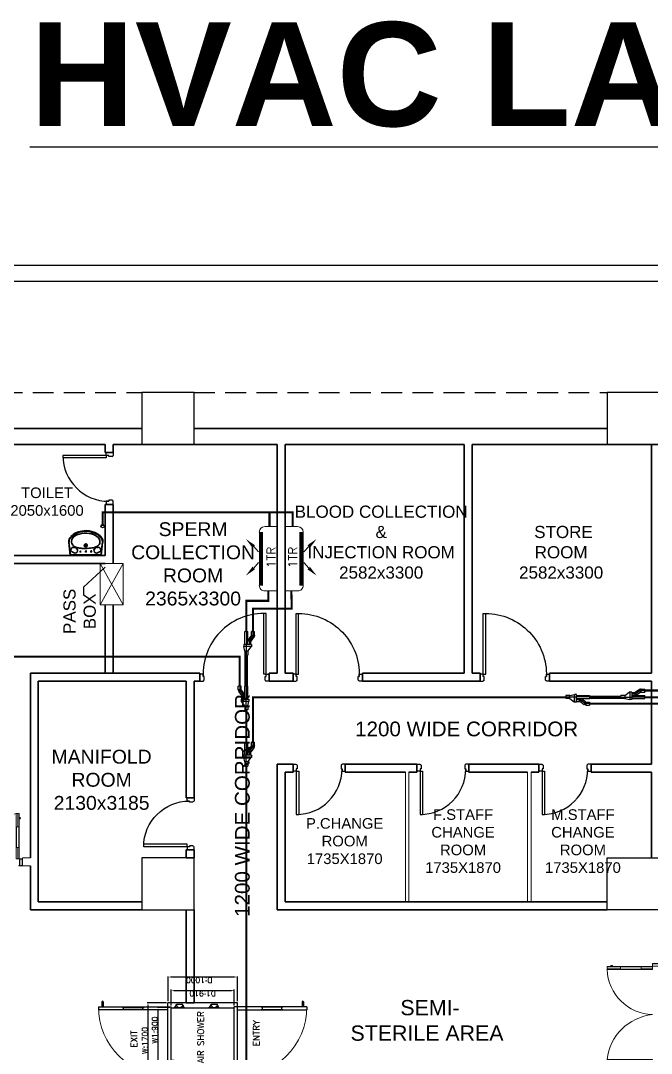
# Model space of a CAD drawing. Extents: x 3550807 to 4078732, y -628171 to -515859.
# Drawn here: x 3939515 to 3948609, y -530760 to -515859 of the extents above; entities that cross this region are included whole.
import ezdxf
from ezdxf.enums import TextEntityAlignment as Align

# ---------------------------------------------------------------- set-up
doc = ezdxf.new("R2010")
doc.units = 0
doc.header["$LTSCALE"] = 6
doc.header["$MEASUREMENT"] = 0
doc.linetypes.add('HIDDEN', pattern=[0.375, 0.25, -0.125])
doc.layers.get('0').update_dxf_attribs({"linetype": 'CONTINUOUS'})
doc.layers.get('Defpoints').update_dxf_attribs({"linetype": 'CONTINUOUS'})
for name, color, linetype, lineweight in [('1Y-JOINT', 1, 'CONTINUOUS', 25), ('Double Leaf Door', 4, 'CONTINUOUS', 18), ('M-VRF- CKT', 5, 'CONTINUOUS', 30), ('MEP_HVAC_VRF_COPPER_PIPE', 6, 'CONTINUOUS', 9), ('P-Wall', 36, 'CONTINUOUS', 35), ('vrf', 6, 'CONTINUOUS', 30), ('WALL', 10, 'CONTINUOUS', 35), ('WIN', 151, 'CONTINUOUS', 9)]:
    doc.layers.add(name, color=color, linetype=linetype, lineweight=lineweight)
for name, color, linetype in [('AC CKT-8', 110, 'CONTINUOUS'), ('AIR SHOWER', 7, 'CONTINUOUS'), ('Chajja', 7, 'CONTINUOUS'), ('COL', 5, 'CONTINUOUS'), ('DIM', 7, 'CONTINUOUS'), ('DOOR', 44, 'CONTINUOUS'), ('HTL-COPPER PIPE', 6, 'CONTINUOUS'), ('HVAC_HI_WALL_1TR', 1, 'CONTINUOUS'), ('M HVAC HIGH WALL UNIT', 3, 'CONTINUOUS'), ('MEP_HVAC_DRAIN_PIPE', 7, 'CONTINUOUS'), ('MEP_HVAC_TEXT', 7, 'CONTINUOUS'), ('TITLE', 7, 'CONTINUOUS')]:
    doc.layers.add(name, color=color, linetype=linetype)
doc.styles.add('ARIAL', font='arial.ttf')
doc.styles.get("Standard").update_dxf_attribs({"font": 'SIMPLEX'})
doc.styles.add('VERDANA', font='verdana.ttf')
doc.dimstyles.new('BIGDFD', dxfattribs={"dimtxt": 8, "dimasz": 4, "dimexe": 1, "dimexo": 2, "dimtad": 1, "dimlfac": 10, "dimtxsty": 'Standard', "dimcen": 2.5, "dimclrd": 5, "dimclre": 3, "dimclrt": 1, "dimadec": 0, "dimazin": 0, "dimtfac": 1, "dimtmove": 0, "dimatfit": 3, "dimfxl": 0, "dimarcsym": 0})
doc.dimstyles.new('BIGDFD$0', dxfattribs={"dimtxt": 8, "dimasz": 4, "dimexe": 1, "dimexo": 2, "dimtad": 1, "dimlfac": 10, "dimtxsty": 'Standard', "dimcen": 2.5, "dimclrd": 5, "dimclre": 3, "dimclrt": 1, "dimadec": 0, "dimazin": 0, "dimtfac": 1, "dimtmove": 0, "dimatfit": 3, "dimfxl": 0, "dimarcsym": 0})
doc.dimstyles.new('TEXT', dxfattribs={"dimscale": 0, "dimtxt": 500, "dimasz": 100, "dimexe": 75, "dimexo": 100, "dimgap": 50, "dimtad": 0, "dimdec": 0, "dimzin": 0, "dimdsep": 46, "dimtxsty": 'ARIAL', "dimblk": 'OBLIQUE', "dimcen": 0.09, "dimdle": 100, "dimclrd": 256, "dimclre": 256, "dimclrt": 6, "dimadec": 0, "dimazin": 0, "dimtfac": 1, "dimtdec": 0, "dimtofl": 0, "dimtmove": 2, "dimatfit": 3, "dimfxl": 0, "dimfrac": 2, "dimtolj": 1, "dimtzin": 0, "dimarcsym": 0})

# ---------------------------------------------------------------- blocks, each defined once
blk = doc.blocks.new('A$C19B8274B')
at = {"layer": 'DOOR', "color": 8}
for p, q in [((-45, 925), (-80, 925)), ((-80, 50), (-80, 925)), ((-45, 50), (-45, 925)), ((-45, 50), (-80, 50)), ((-955, -50), (-955, -47.5)), ((-940, -35), (-942.5, -35)), ((-60, -35), (-57.5, -35)), ((-45, -50), (-45, -47.5))]:
    blk.add_line(p, q, dxfattribs=at)
for points in [[(-940, 15), (-955, 15), (-955, 50), (-1000, 50), (-1000, -50), (-955, -50)], [(-940, -35), (-940, 15)], [(-60, 15), (-45, 15), (-45, 50), (0, 50), (0, -50), (-45, -50)], [(-60, -35), (-60, 15)]]:
    blk.add_lwpolyline(points, dxfattribs=at)
for centre, radius, start, end in [((-80, 50), 875, 90, 182.29244), ((-955, -35), 12.5, 270, 0), ((-45, -35), 12.5, 180, 270)]:
    blk.add_arc(centre, radius, start, end, dxfattribs=at)
blk = doc.blocks.new('750')
at = {"layer": 'DOOR', "color": 8}
for p, q in [((-50, 705), (-47.5, 705)), ((-35, 690), (-35, 692.5)), ((-50, 45), (-47.5, 45)), ((-35, 60), (-35, 57.5)), ((50, 45), (50, 80)), ((50, 80), (675, 80)), ((50, 45), (675, 45)), ((675, 45), (675, 80))]:
    blk.add_line(p, q, dxfattribs=at)
for points in [[(15, 690), (15, 705), (50, 705), (50, 750), (-50, 750), (-50, 705)], [(-35, 690), (15, 690)], [(15, 60), (15, 45), (50, 45), (50, 0), (-50, 0), (-50, 45)], [(-35, 60), (15, 60)]]:
    blk.add_lwpolyline(points, dxfattribs=at)
for centre, radius, start, end in [((-35, 705), 12.5, 180, 270), ((15, 45), 660, 0, 90), ((-35, 45), 12.5, 90, 180)]:
    blk.add_arc(centre, radius, start, end, dxfattribs=at)
blk = doc.blocks.new('_Oblique')
at = {"color": 0, "linetype": 'ByBlock', "lineweight": -2}
blk.add_line((-0.5, -0.5), (0.5, 0.5), dxfattribs=at)
blk = doc.blocks.new('1500x2100x100 DD')
at = {"layer": 'Double Leaf Door'}
for points in [[(49, 264), (54, 264), (54, 560), (49, 560)], [(93, 560), (88, 560), (88, 264), (93, 264)], [(1407, 560), (1412, 560), (1412, 264), (1407, 264)], [(1451, 264), (1446, 264), (1446, 560), (1451, 560)]]:
    blk.add_hatch(color=6, dxfattribs=at).paths.add_polyline_path(points)
at = {"layer": 'Double Leaf Door', "color": 8}
for p, q in [((49, 100), (49, 754)), ((49, 754), (93, 754)), ((71, 560), (71, 754)), ((93, 754), (93, 100)), ((1451, 754), (1407, 754)), ((1407, 754), (1407, 100)), ((1429, 560), (1429, 754)), ((1451, 100), (1451, 754)), ((35, 697), (35, 679)), ((49, 699), (37, 699)), ((37, 677), (49, 677)), ((49, 699), (49, 677)), ((1451, 699), (1463, 699)), ((1451, 699), (1451, 677)), ((1463, 677), (1451, 677)), ((1465, 697), (1465, 679)), ((71, 100), (71, 264)), ((1429, 100), (1429, 264)), ((5, 100), (5, 0)), ((45, 100), (5, 100)), ((5, 0), (45, 0)), ((7, 98), (7, 2)), ((43, 98), (7, 98)), ((7, 2), (45, 2)), ((43, 3), (43, 98)), ((55, 3), (43, 3)), ((45, 5), (45, 100)), ((57, 5), (45, 5)), ((45, 2), (55, 2)), ((45, 0), (57, 0)), ((93, 100), (49, 100)), ((55, 2), (55, 3)), ((57, 0), (57, 5)), ((1407, 100), (1451, 100)), ((1443, 0), (1443, 5)), ((1443, 5), (1455, 5)), ((1455, 0), (1443, 0)), ((1445, 2), (1445, 3)), ((1445, 3), (1457, 3)), ((1455, 2), (1445, 2)), ((1455, 5), (1455, 100)), ((1455, 100), (1495, 100)), ((1493, 2), (1455, 2)), ((1495, 0), (1455, 0)), ((1457, 3), (1457, 98)), ((1457, 98), (1493, 98)), ((1493, 98), (1493, 2)), ((1495, 100), (1495, 0))]:
    blk.add_line(p, q, dxfattribs=at)
at = {"layer": 'Double Leaf Door', "color": 6}
for p, q in [((93, 560), (49, 560)), ((49, 560), (49, 264)), ((54, 264), (54, 560)), ((88, 264), (88, 560)), ((93, 264), (93, 560)), ((1407, 264), (1407, 560)), ((1407, 560), (1451, 560)), ((1412, 264), (1412, 560)), ((1446, 264), (1446, 560)), ((1451, 560), (1451, 264)), ((49, 264), (93, 264)), ((1451, 264), (1407, 264))]:
    blk.add_line(p, q, dxfattribs=at)
at = {"layer": 'Double Leaf Door', "color": 6, "ltscale": 100}
for p, q in [((88, 560), (88, 264)), ((1412, 560), (1412, 264))]:
    blk.add_line(p, q, dxfattribs=at)
at = {"layer": 'Double Leaf Door', "color": 6}
for points in [[(49, 560), (49, 264), (54, 264), (54, 560), (49, 560)], [(93, 560), (93, 264), (88, 264), (88, 560), (93, 560)], [(1407, 560), (1407, 264), (1412, 264), (1412, 560), (1407, 560)], [(1451, 560), (1451, 264), (1446, 264), (1446, 560), (1451, 560)]]:
    blk.add_lwpolyline(points, dxfattribs=at)
at = {"layer": 'Double Leaf Door', "ltscale": 5000}
for points in [[(49, 560), (49, 264), (54, 264), (54, 560), (49, 560)], [(1451, 560), (1451, 264), (1446, 264), (1446, 560), (1451, 560)]]:
    blk.add_lwpolyline(points, dxfattribs=at)
at = {"layer": 'Double Leaf Door', "color": 8}
for centre, radius, start, end in [((-111, -108), 886, 13.5745, 76.6836), ((1611, -108), 886, 103.3164, 166.4255), ((35, 688), 3.72, 90, 270), ((37, 697), 1.98, 90, 180), ((37, 679), 1.98, 180, 270), ((1463, 697), 1.98, 0, 90), ((1463, 679), 1.98, 270, 0), ((1465, 688), 3.72, 270, 90)]:
    blk.add_arc(centre, radius, start, end, dxfattribs=at)
blk = doc.blocks.new('1800x80')
at = {"layer": 'Double Leaf Door'}
for points in [[(101770, -25418), (101775, -25418), (101775, -25121), (101770, -25121)], [(101814, -25121), (101809, -25121), (101809, -25418), (101814, -25418)], [(103113, -25121), (103118, -25121), (103118, -25418), (103113, -25418)], [(103157, -25418), (103152, -25418), (103152, -25121), (103157, -25121)]]:
    blk.add_hatch(color=6, dxfattribs=at).paths.add_polyline_path(points)
at = {"layer": 'Double Leaf Door', "color": 8}
for p, q in [((101756, -24985), (101756, -25003)), ((101770, -24983), (101758, -24983)), ((101758, -25005), (101770, -25005)), ((101770, -25582), (101770, -24928)), ((101770, -24928), (101814, -24928)), ((101770, -24983), (101770, -25005)), ((101792, -25121), (101792, -24928)), ((101814, -24928), (101814, -25582)), ((103157, -24928), (103113, -24928)), ((103113, -24928), (103113, -25582)), ((103135, -25121), (103135, -24928)), ((103157, -25582), (103157, -24928)), ((103157, -24983), (103169, -24983)), ((103157, -24983), (103157, -25005)), ((103169, -25005), (103157, -25005)), ((103171, -24985), (103171, -25003)), ((101792, -25582), (101792, -25418)), ((103135, -25582), (103135, -25418)), ((101726, -25582), (101726, -25682)), ((101766, -25582), (101726, -25582)), ((101728, -25584), (101728, -25680)), ((101764, -25584), (101728, -25584)), ((101764, -25679), (101764, -25584)), ((101766, -25677), (101766, -25582)), ((101814, -25582), (101770, -25582)), ((103113, -25582), (103157, -25582)), ((103161, -25677), (103161, -25582)), ((103161, -25582), (103201, -25582)), ((103163, -25679), (103163, -25584)), ((103163, -25584), (103199, -25584)), ((103199, -25584), (103199, -25680)), ((103201, -25582), (103201, -25682)), ((101726, -25682), (101766, -25682)), ((101728, -25680), (101766, -25680)), ((101776, -25679), (101764, -25679)), ((101778, -25677), (101766, -25677)), ((101766, -25680), (101776, -25680)), ((101766, -25682), (101778, -25682)), ((101776, -25680), (101776, -25679)), ((101778, -25682), (101778, -25677)), ((103149, -25682), (103149, -25677)), ((103149, -25677), (103161, -25677)), ((103161, -25682), (103149, -25682)), ((103151, -25680), (103151, -25679)), ((103151, -25679), (103163, -25679)), ((103161, -25680), (103151, -25680)), ((103199, -25680), (103161, -25680)), ((103201, -25682), (103161, -25682))]:
    blk.add_line(p, q, dxfattribs=at)
at = {"layer": 'Double Leaf Door', "color": 6}
for p, q in [((101814, -25121), (101770, -25121)), ((101770, -25121), (101770, -25418)), ((101775, -25418), (101775, -25121)), ((101809, -25418), (101809, -25121)), ((101814, -25418), (101814, -25121)), ((103113, -25418), (103113, -25121)), ((103113, -25121), (103157, -25121)), ((103118, -25418), (103118, -25121)), ((103152, -25418), (103152, -25121)), ((103157, -25121), (103157, -25418)), ((101770, -25418), (101814, -25418)), ((103157, -25418), (103113, -25418))]:
    blk.add_line(p, q, dxfattribs=at)
at = {"layer": 'Double Leaf Door', "color": 6, "ltscale": 100}
for p, q in [((101809, -25121), (101809, -25418)), ((103118, -25121), (103118, -25418))]:
    blk.add_line(p, q, dxfattribs=at)
at = {"layer": 'Double Leaf Door', "color": 6}
for points in [[(101770, -25121), (101770, -25418), (101775, -25418), (101775, -25121), (101770, -25121)], [(101814, -25121), (101814, -25418), (101809, -25418), (101809, -25121), (101814, -25121)], [(103113, -25121), (103113, -25418), (103118, -25418), (103118, -25121), (103113, -25121)], [(103157, -25121), (103157, -25418), (103152, -25418), (103152, -25121), (103157, -25121)]]:
    blk.add_lwpolyline(points, dxfattribs=at)
at = {"layer": 'Double Leaf Door', "ltscale": 5000}
for points in [[(101770, -25121), (101770, -25418), (101775, -25418), (101775, -25121), (101770, -25121)], [(103157, -25121), (103157, -25418), (103152, -25418), (103152, -25121), (103157, -25121)]]:
    blk.add_lwpolyline(points, dxfattribs=at)
at = {"layer": 'Double Leaf Door', "color": 8}
for centre, radius, start, end in [((101756, -24994), 3.72, 90, 270), ((101758, -24985), 1.98, 90, 180), ((101758, -25003), 1.98, 180, 270), ((101732, -25659), 736, 6.0142, 83.5863), ((103143, -25607), 680, 92.5046, 177.8949), ((103169, -24985), 1.98, 0, 90), ((103169, -25003), 1.98, 270, 0), ((103171, -24994), 3.72, 270, 90)]:
    blk.add_arc(centre, radius, start, end, dxfattribs=at)
blk = doc.blocks.new('*D24')
at = {"layer": 'AIR SHOWER', "color": 3, "lineweight": -2, "transparency": 16777216}
for p, q in [((72.8, 197.7), (72.8, 215.6)), ((162.8, 197.7), (162.8, 215.6))]:
    blk.add_line(p, q, dxfattribs=at)
at = {"layer": 'AIR SHOWER', "color": 5, "lineweight": -2, "transparency": 16777216}
blk.add_line((76.8, 214.6), (158.8, 214.6), dxfattribs=at)
at = {"layer": 'AIR SHOWER', "color": 5, "linetype": 'ByBlock', "transparency": 16777216}
for points in [[(76.8, 215.3), (76.8, 214), (72.8, 214.6)], [(158.8, 214), (158.8, 215.3), (162.8, 214.6)]]:
    blk.add_solid(points, dxfattribs=at)
at = {"layer": 'Defpoints', "color": 0, "linetype": 'ByBlock', "transparency": 16777216}
for p in [(162.8, 214.6), (72.8, 195.7), (162.8, 195.7)]:
    blk.add_point(p, dxfattribs=at)
at = {"layer": 'AIR SHOWER', "color": 1, "linetype": 'ByBlock', "transparency": 16777216, "insert": (130.4, 219.3), "char_height": 8, "attachment_point": 5}
blk.add_mtext('W1:900', dxfattribs=at)
blk = doc.blocks.new('*D25')
at = {"layer": 'AIR SHOWER', "color": 3, "lineweight": -2, "transparency": 16777216}
for p, q in [((0, 202.2), (0, 230.1)), ((170, 202.2), (170, 230.1))]:
    blk.add_line(p, q, dxfattribs=at)
at = {"layer": 'AIR SHOWER', "color": 5, "lineweight": -2, "transparency": 16777216}
blk.add_line((166, 229.1), (4, 229.1), dxfattribs=at)
at = {"layer": 'AIR SHOWER', "color": 5, "linetype": 'ByBlock', "transparency": 16777216}
for points in [[(4, 229.7), (4, 228.4), (0, 229.1)], [(166, 228.4), (166, 229.7), (170, 229.1)]]:
    blk.add_solid(points, dxfattribs=at)
at = {"layer": 'Defpoints', "color": 0, "linetype": 'ByBlock', "transparency": 16777216}
for p in [(0, 229.1), (0, 200.2), (170, 200.2)]:
    blk.add_point(p, dxfattribs=at)
at = {"layer": 'AIR SHOWER', "color": 1, "linetype": 'ByBlock', "transparency": 16777216, "insert": (115.3, 233.7), "char_height": 8, "attachment_point": 5}
blk.add_mtext('W:1700', dxfattribs=at)
blk = doc.blocks.new('nolllw new')
for p, q in [((-139, 14), (-138, 15)), ((-124, 16), (-137, 16)), ((-123, 15), (-107, -15)), ((-113, 14), (-3, 14)), ((8, 15), (-8, -15)), ((9, 16), (22, 16)), ((23, 14), (23, 16)), ((23, 14), (23, 15)), ((-100, -16), (-106, -16)), ((-15, -16), (-9, -16))]:
    blk.add_line(p, q)
at = {"color": 19}
for p, q in [((-124, 16), (-58, 16)), ((9, 16), (-58, 16)), ((-100, -34), (-15, -34))]:
    blk.add_line(p, q, dxfattribs=at)
at = {"color": 1}
for p, q in [((-75, 15), (-75, 11)), ((-41, 15), (-41, 11)), ((-100, -27), (-100, -34)), ((-15, -27), (-15, -34))]:
    blk.add_line(p, q, dxfattribs=at)
at = {"color": 3}
for p, q in [((-113, -5), (-113, -13)), ((-110, -16), (-110, -16)), ((-109, -17), (-101, -34)), ((-100, -34), (-100, -34)), ((-15, -34), (-15, -34)), ((-7, -17), (-14, -34)), ((-6, -16), (-5, -16)), ((-2, -5), (-2, -13))]:
    blk.add_line(p, q, dxfattribs=at)
for centre, radius, start, end in [((-137, 15), 1, 90, 159.381), ((-124, 15), 1, 27.8597, 90), ((9, 15), 1, 90, 152.1403), ((22, 15), 1, 20.619, 90), ((-106, -15), 1, 207.8597, 270), ((-100, -15), 1, 270, 343.3261), ((-61, -27), 40.2, 161.5212, 163.3261), ((-54, -27), 40.2, 16.6739, 18.4788), ((-15, -15), 1, 196.6739, 270), ((-9, -15), 1, 270, 332.1403)]:
    blk.add_arc(centre, radius, start, end)
at = {"color": 1}
for centre, radius, start, end in [((-61, -27), 39.2, 111.5891, 180), ((-74, 15), 0.396, 106.6984, 167.5275), ((-76, 11), 1, 291.5891, 0), ((-41, 15), 0.396, 12.4725, 73.3016), ((-40, 11), 1, 180, 248.4109), ((-54, -27), 39.2, 0, 68.4109)]:
    blk.add_arc(centre, radius, start, end, dxfattribs=at)
at = {"color": 3}
for centre, radius, start, end in [((-110, -13), 3, 180, 270), ((-110, -17), 1, 24.7129, 90), ((-100, -34), 0.5, 204.7129, 270), ((-15, -34), 0.5, 270, 335.2871), ((-6, -17), 1, 90, 155.2871), ((-5, -13), 3, 270, 0)]:
    blk.add_arc(centre, radius, start, end, dxfattribs=at)
blk = doc.blocks.new('*D26')
at = {"layer": 'AIR SHOWER', "color": 3, "lineweight": -2, "transparency": 16777216}
for p, q in [((172, 200.2), (208, 200.2)), ((172, 100.2), (208, 100.2))]:
    blk.add_line(p, q, dxfattribs=at)
at = {"layer": 'AIR SHOWER', "color": 5, "lineweight": -2, "transparency": 16777216}
blk.add_line((207, 104.2), (207, 196.2), dxfattribs=at)
at = {"layer": 'AIR SHOWER', "color": 5, "linetype": 'ByBlock', "transparency": 16777216}
for points in [[(207.7, 196.2), (206.4, 196.2), (207, 200.2)], [(206.4, 104.2), (207.7, 104.2), (207, 100.2)]]:
    blk.add_solid(points, dxfattribs=at)
at = {"layer": 'Defpoints', "color": 0, "linetype": 'ByBlock', "transparency": 16777216}
for p in [(170, 200.2), (207, 200.2), (170, 100.2)]:
    blk.add_point(p, dxfattribs=at)
at = {"layer": 'AIR SHOWER', "color": 1, "linetype": 'ByBlock', "transparency": 16777216, "insert": (202.4, 155.3), "char_height": 8, "attachment_point": 5, "rotation": 90}
blk.add_mtext('D:1000', dxfattribs=at)
blk = doc.blocks.new('*D27')
at = {"layer": 'AIR SHOWER', "color": 3, "lineweight": -2, "transparency": 16777216}
for p, q in [((166, 195.7), (188.8, 195.7)), ((166, 104.7), (188.8, 104.7))]:
    blk.add_line(p, q, dxfattribs=at)
at = {"layer": 'AIR SHOWER', "color": 5, "lineweight": -2, "transparency": 16777216}
blk.add_line((187.8, 191.7), (187.8, 108.7), dxfattribs=at)
at = {"layer": 'AIR SHOWER', "color": 5, "linetype": 'ByBlock', "transparency": 16777216}
for points in [[(188.5, 191.7), (187.2, 191.7), (187.8, 195.7)], [(187.2, 108.7), (188.5, 108.7), (187.8, 104.7)]]:
    blk.add_solid(points, dxfattribs=at)
at = {"layer": 'Defpoints', "color": 0, "linetype": 'ByBlock', "transparency": 16777216}
for p in [(164, 195.7), (164, 104.7), (187.8, 104.7)]:
    blk.add_point(p, dxfattribs=at)
at = {"layer": 'AIR SHOWER', "color": 1, "linetype": 'ByBlock', "transparency": 16777216, "insert": (183.2, 150.2), "char_height": 8, "attachment_point": 5, "rotation": 90}
blk.add_mtext('D1:910', dxfattribs=at)
blk = doc.blocks.new('u46')
at = {"color": 8, "lineweight": 25}
for p, q in [((-10, 228), (175, 249)), ((-10, 220), (181, 242)), ((-1, -209), (1, 209)), ((57, 81), (29, 81)), ((62, 2), (29, 2)), ((44, 93), (44, 67)), ((44, 14), (44, -13)), ((163, 3), (102, 3)), ((133, -27), (133, 33)), ((62, -73), (29, -73)), ((44, -61), (44, -87)), ((-10, -216), (181, -238)), ((-10, -224), (175, -245))]:
    blk.add_line(p, q, dxfattribs=at)
at = {"color": 8, "extrusion": (0, 0, -1)}
for centre, major_axis, start_param, end_param in [((56, 154), (0, 34), 4.33982, 5.202657), ((145, 128), (1, 126), -1.238036, -0.892193), ((66, 199), (0, 20.7), -1.101507, 0.481509), ((57, 163), (-0.3, 56.9), 0.324902, 0.965135), ((208, 103), (0, 110), -1.431017, -0.436146), ((110, 167), (-6.08, 6.08), 4.867594, 6.265028), ((110, 165), (5.47, 5.47), 2.097053, 3.541809), ((90, 185), (0, 17.9), 0.880684, 2.260744), ((190, 138), (0, 70.9), -0.405199, 0.56573), ((188, 150), (0, 99.5), -0.132539, 0.848731), ((186, 148), (0.1, 94.4), -0.049658, 0.838116), ((154, 79), (0, 140), 0.557563, 1.193786), ((57, 20), (0, 275), 0.806541, 1.180915), ((50, 14), (0, 294), 0.809856, 1.41441), ((65, 170), (0.3, 49.2), 3.359735, 4.09512), ((44, 81), (0.02, 6.43), 3.139035, 9.42222), ((44, 2), (0.08, 6.43), 3.12883, 9.412015), ((62, 153), (0, 31.9), 2.620328, 3.422401), ((104, 118), (-0.2, 26.8), -1.278641, -0.487266), ((820, -1), (0, 732), -1.56667, -1.474079), ((888, 37), (1, 801), 4.558159, 4.668067), ((96, 136), (0, 7.39), -0.727724, 1.373337), ((387, 48), (0, 296), -1.495794, -1.328336), ((133, 3), (0, 21.6), 3.141254, 9.424439), ((133, 3), (-0.1, 15.5), 3.145308, 9.428493), ((133, 3), (0, 10.9), 3.142047372431534, 9.42523267961112), ((13, 7), (0, 298), 1.141495, 1.637774), ((35, 3), (0, 303), 1.155365, 1.952189), ((72, -2), (0, 274), 1.346594, 1.865175), ((56, -148), (0, 34), 4.222121, 5.084958), ((65, -164), (0.1, 49.2), -0.960797, -0.225412), ((44, -73), (0.02, 6.43), 3.139035, 9.42222), ((62, -147), (-0.1, 31.9), -0.276767, 0.525307), ((104, -111), (0.2, 26.8), 3.628858, 4.420234), ((97, -128), (-0.03, 8.55), 1.455188, 3.796569), ((263, -74), (0, 167), 4.181112, 4.641559), ((163, -80), (0, 126), 2.054055, 2.802751), ((56, -13), (0, 287), 1.808981, 2.322804), ((62, -11), (0, 247), 1.579809, 2.112792), ((124, -52), (0, 200), 1.868215, 2.281789), ((145, -122), (0, 126), 4.027191, 4.373034), ((66, -193), (0, 20.7), 2.661884, 4.2449), ((57, -157), (0.3, 56.9), 2.176458, 2.816691), ((110, -161), (-6.08, 6.08), 4.730546, 6.12798), ((111, -159), (6.17, 6.17), 4.354779, 6.027124), ((90, -178), (0, 17.9), 0.880848, 2.260908), ((193, -126), (0, 80.1), 3.554495, 4.299548), ((181, -107), (0, 94.7), 2.890537, 3.362984), ((185, -162), (-0.1, 83.2), 2.850118, 3.264751), ((188, -160), (0, 78.1), 2.562376, 3.231693), ((187, -138), (0, 106), 2.310552, 2.942572), ((172, -117), (0, 123), 2.127435, 2.640092)]:
    blk.add_ellipse(centre, major_axis=major_axis, ratio=1, start_param=start_param, end_param=end_param, dxfattribs=at)
blk = doc.blocks.new('HI WALL SPLIT AC UNIT 1TR')
at = {"layer": 'M HVAC HIGH WALL UNIT', "color": 1, "lineweight": 5}
for p, q in [((1294404, -128752), (1294404, -129681)), ((1294404, -128752), (1294584, -128752)), ((1294662, -128831), (1294662, -129602)), ((1294404, -129681), (1294584, -129681))]:
    blk.add_line(p, q, dxfattribs=at)
at = {"layer": 'M HVAC HIGH WALL UNIT', "color": 8, "lineweight": 5}
for p, q in [((1294616, -128831), (1294616, -129602)), ((1294625, -128831), (1294625, -129602)), ((1294637, -128831), (1294637, -129602)), ((1294646, -128831), (1294646, -129602)), ((1294655, -128831), (1294655, -129602))]:
    blk.add_line(p, q, dxfattribs=at)
at = {"layer": 'M HVAC HIGH WALL UNIT', "color": 7, "lineweight": 5}
for p, q in [((1294743, -129040), (1294674, -129117)), ((1294743, -129350), (1294674, -129272))]:
    blk.add_line(p, q, dxfattribs=at)
at = {"layer": 'M HVAC HIGH WALL UNIT', "color": 1, "lineweight": 5}
for centre, start, end in [((1294584, -128831), 0, 90), ((1294584, -129602), 270, 0)]:
    blk.add_arc(centre, 78.8, start, end, dxfattribs=at)
at = {"layer": 'M HVAC HIGH WALL UNIT', "color": 7, "lineweight": 5}
for points in [[(1294761, -129059), (1294725, -129021), (1294856, -128931)], [(1294761, -129331), (1294725, -129369), (1294856, -129459)]]:
    blk.add_solid(points, dxfattribs=at)
blk = doc.blocks.new('Y-JOINT')
at = {"layer": '1Y-JOINT', "extrusion": (7.0061e-12, -6.61628e-05, 1)}
for p, q in [((416463, -2646, 0), (416247, -2646, 0)), ((416247, -2646, 0), (416247, -2697, 0)), ((416247, -2671, 0), (416463, -2671, 0)), ((416463, -2697, 0), (416247, -2697, 0)), ((416306, -2756, 0), (416247, -2756, 0)), ((416247, -2772, 0), (416247, -2756, 0)), ((416247, -2756, 0), (416247, -2807, 0)), ((416247, -2781, 0), (416306, -2781, 0)), ((416306, -2756, 0), (416306, -2807, 0)), ((416310, -2755, 0), (416386, -2703, 0)), ((416310, -2755, 0), (416333, -2801, 0)), ((416321, -2778, 0), (416399, -2725, 0)), ((416333, -2801, 0), (416408, -2748, 0)), ((416408, -2748, 0), (416386, -2703, 0)), ((416412, -2747, 0), (416412, -2697, 0)), ((416463, -2697, 0), (416412, -2697, 0)), ((416412, -2722, 0), (416463, -2722, 0)), ((416463, -2747, 0), (416412, -2747, 0)), ((416463, -2757, 0), (416463, -2628, 0)), ((416463, -2628, 0), (416499, -2628, 0)), ((416463, -2757, 0), (416499, -2757, 0)), ((416499, -2757, 0), (416499, -2628, 0)), ((416579, -2646, 0), (416499, -2628, 0)), ((416579, -2697, 0), (416506, -2754, 0)), ((416306, -2807, 0), (416247, -2807, 0))]:
    blk.add_line(p, q, dxfattribs=at)
at = {"layer": '1Y-JOINT', "extrusion": (6.9964e-12, -6.61628e-05, 1)}
for p, q in [((416647, -2671, 0), (416463, -2671, 0)), ((416579, -2646, 0), (416647, -2646, 0)), ((416579, -2697, 0), (416647, -2697, 0)), ((416647, -2646, 0), (416647, -2697, 0))]:
    blk.add_line(p, q, dxfattribs=at)
at = {"layer": '1Y-JOINT'}
blk.add_line((416579, -2697, 0), (416579, -2646, 0), dxfattribs=at)
at = {"layer": '1Y-JOINT', "extrusion": (7.0061e-12, -6.61628e-05, 1)}
for centre, radius, start, end in [((416306, -2747, 0), 8.85, 270, 296.0671), ((416306, -2747, 0), 34.2, 270, 296.0671), ((416412, -2756, 0), 59.5, 90, 116.0671), ((416412, -2756, 0), 34.2, 90, 116.0671), ((416412, -2756, 0), 8.85, 90, 116.0671), ((416499, -2749, 0), 8.85, 270, 321.3789), ((416306, -2747, 0), 59.5, 270, 296.0671)]:
    blk.add_arc(centre, radius, start, end, dxfattribs=at)
blk = doc.blocks.new('A$C4D743431')
at = {"layer": 'AC CKT-8', "xscale": 0.933787291884793, "yscale": 0.933787291884793, "zscale": 0.933787291884793, "rotation": 359.9999939263457}
blk.add_blockref('Y-JOINT', (-389060, 2495, 0), dxfattribs=at)
blk = doc.blocks.new('G$C4406566D')
at = {"layer": 'M-VRF- CKT', "xscale": 0.8031807735897878, "yscale": 0.8031807735897878, "zscale": 0.8031807735897878, "rotation": 180}
blk.add_blockref('A$C4D743431', (-224, -89, 0), dxfattribs=at)
blk.add_blockref('A$C4D743431', (-224, -89, 0), dxfattribs=at)
blk = doc.blocks.new('G$C186CAD5F')
at = {"layer": 'vrf', "color": 3, "xscale": 8.96419313933734, "yscale": 8.96419313933734, "zscale": 8.96419313933734, "rotation": 270.0000005682937}
blk.add_blockref('G$C4406566D', (796, -2010, 0), dxfattribs=at)
blk = doc.blocks.new('AIR SHOWER')
at = {"layer": 'AIR SHOWER'}
h = blk.add_hatch(dxfattribs=at)
h.set_pattern_fill('ANSI37', color=8, scale=0.24, angle=180, style=0)
h.set_pattern_definition([(45, (-36516.70436, 5170.6153), (-0.538815367, 0.538815367), []), (135, (-36516.70436, 5170.6153), (-0.538815367, -0.538815367), [])])
h.paths.add_polyline_path([(63.7649, 110.1138), (54.9235, 110.1138), (54.9235, 189.8012), (63.7649, 189.8012)])
h = blk.add_hatch(dxfattribs=at)
h.set_pattern_fill('ANSI37', color=8, scale=0.24, angle=180, style=0)
h.set_pattern_definition([(45, (-52704.6564, 3586.6221), (-0.538815367, 0.538815367), []), (135, (-52704.6564, 3586.6221), (-0.538815367, -0.538815367), [])])
h.paths.add_polyline_path([(54.9235, 189.5272), (63.7649, 189.5272), (63.7649, 182.3028), (54.9235, 182.3028)])
at = {"layer": 'AIR SHOWER', "color": 8}
for p, q in [((159.5, 200.2351), (159.5, 300.4701)), ((164, 300.4701), (159.5, 300.4701)), ((164, 300.4701), (164, 200.2351)), ((171.05, 295.4201), (164, 295.4201)), ((171.05, 293.5201), (164, 293.5201)), ((159.5, 265.8021), (160.1, 265.8021)), ((160.1, 234.8021), (160.1, 265.8021)), ((160.1, 264.3021), (163.4, 264.3021)), ((163.4, 265.8021), (163.4, 234.8021)), ((163.4, 265.8021), (164, 265.8021)), ((159.5, 234.8021), (160.1, 234.8021)), ((160.1, 236.3021), (163.4, 236.3021)), ((163.4, 234.8021), (164, 234.8021)), ((0, 100.2351), (0, 200.2351)), ((0, 200.2351), (170, 200.2351)), ((63.7649, 200.2351), (63.7649, 195.7351)), ((63.7649, 100.2351), (63.7649, 200.2351)), ((63.7649, 195.7351), (164, 195.7351)), ((72.7649, 195.7351), (164, 195.7351)), ((72.7649, 195.7351), (72.7649, 104.7351)), ((162.7649, 195.7351), (162.7649, 104.7351)), ((162.7649, 195.7351), (162.7649, 104.7351)), ((164, 200.2351), (164, 195.7351)), ((170, 100.2351), (170, 200.2351)), ((170, 100.2351), (170, 200.2351)), ((54.9235, 165.7555), (36.841, 131.8309)), ((54.9235, 131.8309), (36.841, 165.7555)), ((63.7649, 104.7351), (164, 104.7351)), ((63.7649, 104.7351), (63.7649, 100.2351)), ((164, 100.2351), (164, 104.7351)), ((0, 100.2351), (170, 100.2351)), ((159.5, 100.2351), (159.5, 0)), ((164, 0), (164, 100.2351)), ((159.5, 65.6681), (160.1, 65.6681)), ((160.1, 65.6681), (160.1, 34.6681)), ((160.1, 64.1681), (163.4, 64.1681)), ((163.4, 34.6681), (163.4, 65.6681)), ((163.4, 65.6681), (164, 65.6681)), ((159.5, 34.6681), (160.1, 34.6681)), ((160.1, 36.1681), (163.4, 36.1681)), ((163.4, 34.6681), (164, 34.6681)), ((164, 0), (159.5, 0)), ((171.05, 6.95), (164, 6.95)), ((171.05, 5.05), (164, 5.05))]:
    blk.add_line(p, q, dxfattribs=at)
for points in [[(86.4277, 195.7351), (72.7649, 195.7351), (72.7649, 191.2865), (86.4277, 191.2865)], [(74.6432, 195.334), (85.2425, 195.334), (85.2425, 195.7351), (74.6432, 195.7351)], [(63.7649, 190.0987), (54.9235, 190.0987), (54.9235, 110.1138), (63.7649, 110.1138)], [(54.9235, 165.7555), (36.841, 165.7555), (36.841, 131.8309), (54.9235, 131.8309)], [(36.841, 162.4912), (13.6037, 162.4912), (13.6037, 133.8537), (36.841, 133.8537)], [(86.4277, 104.7351), (72.7649, 104.7351), (72.7649, 109.1836), (86.4277, 109.1836)], [(74.6432, 105.1361), (85.2425, 105.1361), (85.2425, 104.7351), (74.6432, 104.7351)], [(22.7846, 100.2351), (32.79, 100.2351), (32.79, 100.2351), (22.7846, 100.2351)], [(22.7846, 100.2351), (34.2228, 100.2351), (34.2228, 99.8821), (22.7846, 99.8821)], [(38.3459, 100.2351), (39.8996, 100.2351), (39.8996, 99.8823), (38.3459, 99.8823)]]:
    blk.add_lwpolyline(points, close=True, dxfattribs=at)
at = {"layer": 'AIR SHOWER', "color": 8, "lineweight": 0}
for centre, start, end in [((164, 200.2351), 90, 180), ((164, 100.2351), 180, 270)]:
    blk.add_arc(centre, 100.2351, start, end, dxfattribs=at)
at = {"layer": 'AIR SHOWER', "color": 8}
for centre in [(171.05, 294.4701), (171.05, 6)]:
    blk.add_arc(centre, 0.95, 270, 90, dxfattribs=at)
at = {"layer": 'AIR SHOWER', "color": 8, "xscale": -0.1, "yscale": 0.1, "zscale": 0.1}
for p, rotation in [((164.3039, 177.8504), 89.99999999999997), ((71.3723, 172.6198), 269.9999999999856), ((164.3039, 127.8504), 89.99999999999997), ((71.3723, 122.6198), 269.9999999999856)]:
    blk.add_blockref('nolllw new', p, dxfattribs=dict(at, rotation=rotation))
at = {"layer": 'AIR SHOWER', "color": 8}
for s, height, p in [('EXIT', 9.14932, (105.2922, 244.8428)), ('BLOWER', 4.57466, (21.8029, 145.8279)), ('AIR SHOWER', 9.14932, (82.7486, 148.4504)), ('CONTROLS', 4.57466, (21.5589, 94.8755)), ('ENTRY', 9.14932, (107.2005, 68.4017))]:
    blk.add_text(s, height=height, dxfattribs=at).set_placement(p)
for base, p1, p2, angle, text, dimstyle, picture, middle in [((0, 229.071), (170, 200.2351), (0, 200.2351), 180, 'W:1700', 'BIGDFD', '*D25', (115.3408, 229.071)), ((162.7649, 214.648), (72.7649, 195.7351), (162.7649, 195.7351), 180, 'W1:900', 'BIGDFD', '*D24', (130.4357, 214.648)), ((207.0183, 200.2351), (170, 100.2351), (170, 200.2351), 90, 'D:<>', 'BIGDFD$0', '*D26', (207.0183, 155.2726))]:
    dim = blk.add_linear_dim(base=base, p1=p1, p2=p2, angle=angle, text=text, dimstyle=dimstyle, dxfattribs=at)
    dim.commit()
    dim.dimension.update_dxf_attribs({"geometry": picture, "text_midpoint": middle, "dimtype": 160})
dim = blk.add_linear_dim(base=(187.8331, 104.7351), p1=(164, 195.7351), p2=(164, 104.7351), angle=90, text='D1:<>', dimstyle='BIGDFD$0', dxfattribs=at)
dim.commit()
dim.dimension.update_dxf_attribs({"geometry": '*D27', "text_midpoint": (183.2081, 150.2351)})
blk = doc.blocks.new('1232')
at = {"layer": 'Chajja', "color": 8, "linetype": 'HIDDEN', "ltscale": 200}
for p, q in [((-22680, 16660.2), (-17505, 16660.2)), ((-16755, 16660.2), (-10795, 16660.2))]:
    blk.add_line(p, q, dxfattribs=at)
at = {"layer": 'COL', "color": 8}
for points in [[(-17505, 15910.2), (-16755, 15910.2), (-16755, 16660.2), (-17505, 16660.2)], [(-10795, 15910.2), (-10045, 15910.2), (-10045, 16660.2), (-10795, 16660.2)], [(-16755, 9195.2), (-16755, 9945.2), (-17505, 9945.2), (-17505, 9195.2)], [(-10795, 9195.2), (-10795, 9945.2), (-10045, 9945.2), (-10045, 9195.2)]]:
    blk.add_lwpolyline(points, close=True, dxfattribs=at)
at = {"layer": 'P-Wall', "color": 8, "lineweight": 0}
for p, q in [((-13705, 11180.2), (-13705, 9310.2)), ((-13655, 11180.2), (-13655, 9310.2)), ((-11945, 11180.2), (-11945, 9310.2)), ((-11895, 11180.2), (-11895, 9310.2))]:
    blk.add_line(p, q, dxfattribs=at)
at = {"layer": 'WALL', "color": 8, "linetype": 'ByBlock'}
for p, q in [((-17505, 16140.2), (-22680, 16140.2)), ((-10795, 16140.2), (-16755, 16140.2)), ((-18035, 15910.2), (-20085, 15910.2)), ((-18035, 15795.2), (-18035, 15910.2)), ((-17920, 15795.2), (-17920, 15910.2)), ((-15555, 15910.2), (-17920, 15910.2)), ((-15555, 12610.2), (-15555, 15910.2)), ((-15440, 12610.2), (-15440, 15910.2)), ((-12857.5, 15910.2), (-15440, 15910.2)), ((-12857.5, 12610.2), (-12857.5, 15910.2)), ((-10795, 15910.2), (-12742.5, 15910.2)), ((-12742.5, 12610.2), (-12742.5, 15910.2)), ((-10160, 14295.2), (-10160, 15910.2)), ((-17920, 15795.2), (-18035, 15795.2)), ((-18035, 14310.2), (-18035, 15045.2)), ((-17920, 15045.2), (-18035, 15045.2)), ((-17920, 14194.2), (-17920, 15045.2)), ((-18035, 14310.2), (-20085, 14310.2)), ((-18035, 14194.2), (-20315, 14194.2)), ((-10160, 12610.2), (-10160, 14295.2)), ((-18035, 12610.2, -101230.8), (-18035, 13594.2, -101230.8)), ((-17920, 12610.2), (-17920, 13594.2)), ((-16669.1, 12610.2), (-19115, 12610.2)), ((-19115, 9945.2), (-19115, 12610.2)), ((-16669.1, 12610.2), (-16669.1, 12495.2)), ((-15555, 12610.2), (-15669.1, 12610.2)), ((-15669.1, 12610.2), (-15669.1, 12495.2)), ((-15555, 12610.2), (-15669.1, 12610.2)), ((-15325.9, 12610.2), (-15440, 12610.2)), ((-15325.9, 12610.2), (-15325.9, 12495.2)), ((-12857.5, 12610.2), (-14325.9, 12610.2)), ((-14325.9, 12610.2), (-14325.9, 12495.2)), ((-12628.4, 12610.2), (-12742.5, 12610.2)), ((-12628.4, 12610.2), (-12628.4, 12495.2)), ((-10160, 12610.2), (-11628.4, 12610.2)), ((-11628.4, 12610.2), (-11628.4, 12495.2)), ((-16870, 12495.2), (-19000, 12495.2)), ((-19000, 9310.2), (-19000, 12495.2)), ((-16870, 10810.2), (-16870, 12495.2)), ((-16669.1, 12495.2), (-16755, 12495.2)), ((-16755, 10810.2), (-16755, 12495.2)), ((-15325.9, 12495.2), (-15669.1, 12495.2)), ((-12628.4, 12495.2), (-14325.9, 12495.2)), ((-10160, 12495.2), (-11628.4, 12495.2)), ((-10160, 11295.2), (-10160, 12495.2)), ((-15555, 9195.2), (-15555, 11295.2)), ((-15325, 11295.2), (-15555, 11295.2)), ((-15440, 9310.2), (-15440, 11180.2)), ((-15325, 11180.2), (-15440, 11180.2)), ((-15325, 11180.2), (-15325, 11295.2)), ((-13540, 11295.2), (-14575, 11295.2)), ((-14575, 11180.2), (-14575, 11295.2)), ((-13705, 11180.2), (-14575, 11180.2)), ((-13540, 11180.2), (-13655, 11180.2)), ((-13540, 11180.2), (-13540, 11295.2)), ((-11780, 11295.2), (-12790, 11295.2)), ((-12790, 11180.2), (-12790, 11295.2)), ((-11945, 11180.2), (-12790, 11180.2)), ((-11780, 11180.2), (-11895, 11180.2)), ((-11780, 11180.2), (-11780, 11295.2)), ((-10160, 11295.2), (-11030, 11295.2)), ((-11030, 11180.2), (-11030, 11295.2)), ((-10160, 11180.2), (-11030, 11180.2)), ((-10160, 9945.2), (-10160, 11180.2)), ((-16870, 10810.2), (-16755, 10810.2)), ((-16870, 9945.2), (-16870, 10060.2)), ((-16870, 10060.2), (-16755, 10060.2)), ((-16755, 10060.2), (-16755, 9945.2)), ((-16870, 9945.2), (-16755, 9945.2)), ((-19115, 9195.2), (-19115, 9830.2)), ((-17505, 9310.2), (-19000, 9310.2)), ((-15440, 9310.2), (-10795, 9310.2)), ((-17505, 9195.2), (-19115, 9195.2)), ((-16870, 7855.2), (-16870, 9195.2)), ((-16755, 7855.2), (-16755, 9195.2)), ((-15555, 9195.2), (-10795, 9195.2)), ((-16755, 7855.2), (-16870, 7855.2))]:
    blk.add_line(p, q, dxfattribs=at)
at = {"layer": 'WALL', "color": 8, "lineweight": 0}
for p, q in [((-10160, 14295.2), (-10160, 14295.2)), ((-19000, 12610.2), (-16870, 12610.2)), ((-19000, 12495.2), (-16870, 12495.2)), ((-19230, 9945.2), (-19115, 9945.2)), ((-19230, 9945.2), (-19230, 9830.2)), ((-19230, 9830.2), (-19115, 9830.2)), ((-17505, 9195.2), (-16755, 9195.2))]:
    blk.add_line(p, q, dxfattribs=at)
at = {"layer": 'WALL', "color": 8, "linetype": 'ByBlock'}
blk.add_lwpolyline([(-11307.6, 15910.2), (-7592.8, 15910.2)], dxfattribs=at)
at = {"layer": 'WIN', "color": 8, "linetype": 'Continuous'}
for p, q in [((-17775.8, 13594.2), (-18105.8, 14194.2)), ((-18105.8, 13594.2), (-17775.8, 14194.2))]:
    blk.add_line(p, q, dxfattribs=at)
blk.add_lwpolyline([(-18105.8, 13594.2), (-17775.8, 13594.2), (-17775.8, 14194.2), (-18105.8, 14194.2)], close=True, dxfattribs=at)
at = {"layer": 'AIR SHOWER', "color": 8, "xscale": 10, "yscale": 10, "zscale": 10, "rotation": 90}
blk.add_blockref('AIR SHOWER', (-15127.6, 6155.2), dxfattribs=at)
at = {"layer": 'DOOR', "color": 8}
for p, rotation in [((-17970, 15795.2), 180), ((-15325, 11245.2), 270), ((-13540, 11245.2), 270), ((-11780, 11245.2), 270)]:
    blk.add_blockref('750', p, dxfattribs=dict(at, rotation=rotation))
at = {"layer": 'DOOR', "color": 8, "linetype": 'Continuous'}
blk.add_blockref('A$C19B8274B', (-15669.1, 12545.2), dxfattribs=at)
at = {"layer": 'DOOR', "color": 8, "linetype": 'Continuous', "xscale": -1}
for p in [(-15325.9, 12545.2), (-12628.4, 12545.2)]:
    blk.add_blockref('A$C19B8274B', p, dxfattribs=at)
at = {"layer": 'DOOR', "color": 8, "xscale": -1}
blk.add_blockref('750', (-16805, 10060.2), dxfattribs=at)
at = {"layer": 'Double Leaf Door', "color": 8}
blk.add_blockref('1500x2100x100 DD', (-20725, 9830.2), dxfattribs=at)
at = {"layer": 'Double Leaf Door', "color": 8, "rotation": 90}
blk.add_blockref('1800x80', (-35726.8, -94781.1), dxfattribs=at)
at = {"layer": 'WALL', "color": 8, "linetype": 'ByBlock', "rotation": 90}
blk.add_blockref('u46', (-18312.9, 14320.4), dxfattribs=at)
at = {"layer": 'DIM', "color": 8, "style": 'ARIAL'}
blk.add_text('1200 WIDE CORRIDOR', height=212.5, rotation=90, dxfattribs=at).set_placement((-15888.3, 10701), align=Align.BOTTOM_CENTER)
blk.add_text('1200 WIDE CORRIDOR', height=212.5, dxfattribs=at).set_placement((-12824, 11635), align=Align.BOTTOM_CENTER)
at = {"layer": 'DIM', "color": 8, "attachment_point": 5, "style": 'ARIAL'}
for s, insert, char_height, width in [('TOILET\\P2050x1600', (-18874.7, 15084.2), 153, 1626.956), ('BLOOD COLLECTION \\P&\\PINJECTION ROOM\\P2582x3300', (-14056, 14499.8), 175.567, 2637.717), ('SPERM COLLECTION ROOM 2365x3300', (-16768.3, 14185.7), 200, 1980.803), ('\\P STORE\\PROOM\\P2582x3300', (-11460.9, 14499.8), 175.57, 1589.812), ('MANIFOLD\\PROOM\\P2130x3185', (-18087.3, 11070), 200, 1980.803), ('F.STAFF\\PCHANGE\\PROOM\\P1735X1870', (-12874.9, 10186), 153, 1198.956), ('M.STAFF\\PCHANGE\\PROOM\\P1735X1870', (-11146.7, 10186), 153, 1198.956), ('P.CHANGE\\PROOM\\P1735X1870', (-14582.3, 10186), 153, 1198.956)]:
    blk.add_mtext(s, dxfattribs=dict(at, insert=insert, char_height=char_height, width=width))
at = {"layer": 'DIM', "color": 8, "linetype": 'Continuous', "insert": (-18403.7, 13502.2, -101230.8), "char_height": 175, "width": 1149.25, "attachment_point": 5, "rotation": 90, "style": 'ARIAL'}
blk.add_mtext('PASS BOX', dxfattribs=at)
at = {"layer": 'WALL', "color": 8, "linetype": 'Continuous', "insert": (-13394.7, 7598.3), "char_height": 220.414, "width": 4941.395, "attachment_point": 5, "style": 'ARIAL'}
blk.add_mtext(' SEMI-\\PSTERILE AREA', dxfattribs=at)
at = {"layer": 'WIN', "color": 8, "linetype": 'Continuous'}
blk.add_leader([(-18035, 14139.2, -101230.8), (-18346.5, 13850.6, -101230.8), (-18346.5, 13732.9, -101230.8)], dimstyle='TEXT', override={"dimscale": 1, "dimtxt": 200, "dimasz": 50, "dimfxl": 0.18}, dxfattribs=at)

msp = doc.modelspace()

# ---------------------------------------------------------------- linework, layer by layer
for points in [[(3971433.7, -519387.1), (3971433.7, -551398.5), (3926352.5, -551398.5), (3926352.5, -519387.1)], [(3971201.8, -519618.9), (3971201.8, -551166.7), (3926584.3, -551166.7), (3926584.3, -519618.9)]]:
    msp.add_lwpolyline(points, close=True)
at = {"layer": 'MEP_HVAC_DRAIN_PIPE', "linetype": 'ByBlock', "const_width": 30}
for points in [[(3943439, -523159.3), (3943439, -522952.3), (3940696.8, -522952.3), (3940696.8, -523151.5)], [(3943103.6, -523159.3), (3943103.6, -522945)]]:
    msp.add_lwpolyline(points, dxfattribs=at)
at = {"layer": 'MEP_HVAC_DRAIN_PIPE', "linetype": 'ByBlock'}
msp.add_circle((3940696.8, -523151.5), 25, dxfattribs=at)
at = {"layer": 'MEP_HVAC_VRF_COPPER_PIPE', "color": 6, "linetype": 'ByBlock', "const_width": 30, "elevation": 0}
for points in [[(3942767.5, -524674.1), (3942767.5, -524230.5), (3943085.9, -524230.5), (3943085.9, -524088.3)], [(3942865.1, -524674.1), (3942865.1, -524345), (3943423.4, -524345), (3943419, -524088.3)], [(3948512.9, -525524.4), (3948769, -525524.4), (3948769.1, -524059.5)], [(3942673.5, -525463.7), (3942673.5, -525035.2), (3938430.5, -525035.2)], [(3942863.7, -526272.4), (3942863.7, -525622.4), (3947373.6, -525622.4)], [(3947715.6, -525712.5), (3948776.6, -525712.5), (3948776.5, -526488)], [(3948512.9, -525622.4), (3951992.2, -525622.4)]]:
    msp.add_lwpolyline(points, dxfattribs=at)
at = {"layer": 'MEP_HVAC_VRF_COPPER_PIPE', "linetype": 'ByBlock', "const_width": 50, "elevation": 0}
for points in [[(3942767.5, -525463.7), (3942767.5, -525016)], [(3947715.6, -525622.4), (3948170.9, -525622.4)]]:
    msp.add_lwpolyline(points, dxfattribs=at)
at = {"layer": 'MEP_HVAC_VRF_COPPER_PIPE', "color": 6, "linetype": 'ByBlock', "const_width": 30}
for points in [[(3942769.3, -525805.7), (3942769.3, -526272.4)], [(3942769.3, -526614.4), (3942769.3, -532654.4)]]:
    msp.add_lwpolyline(points, dxfattribs=at)

# ---------------------------------------------------------------- block references
at = {"linetype": 'ByBlock'}
msp.add_blockref('1232', (3958769.5, -537884), dxfattribs=at)
at = {"layer": 'HTL-COPPER PIPE', "yscale": 0.1271654228864588, "zscale": 0.1271654228864588}
for p, xscale, rotation in [((3942771.1, -525016, 0), -0.1271654228864588, 180), ((3942767.5, -525805.7, 0), 0.1271654228864588, 179.9999988847808), ((3948170.9, -525618.5, 0), 0.1271654228864588, 89.99999888478091), ((3947373.6, -525618.5, 0), -0.1271654228864588, 90.00000111521912), ((3942769.7, -526614.4), -0.1271654228864588, 180)]:
    msp.add_blockref('G$C186CAD5F', p, dxfattribs=dict(at, xscale=xscale, rotation=rotation))
at = {"layer": 'HVAC_HI_WALL_1TR', "xscale": -1, "rotation": 0.006412223799129904}
msp.add_blockref('HI WALL SPLIT AC UNIT 1TR', (5237604.3, -394262.5), dxfattribs=at)
at = {"layer": 'HVAC_HI_WALL_1TR', "rotation": 359.9935877759083}
msp.add_blockref('HI WALL SPLIT AC UNIT 1TR', (2648939.6, -394262.4), dxfattribs=at)

# ---------------------------------------------------------------- texts
at = {"layer": 'MEP_HVAC_TEXT', "color": 0, "char_height": 125, "width": 1718.699, "attachment_point": 3, "rotation": 89.99312, "style": 'VERDANA'}
for insert in [(3943063.9, -523451.3), (3943375, -523451.3)]:
    msp.add_mtext('{\\Fromans|c0;\\C256;1TR}', dxfattribs=dict(at, insert=insert))
at = {"layer": 'TITLE', "color": 6, "insert": (3947214.8, -515880.9), "char_height": 1500, "width": 36564.74, "attachment_point": 2, "style": 'ARIAL'}
msp.add_mtext('{\\fArial|b1|i0|c0|p34;\\LHVAC LAYOUT}', dxfattribs=at)

doc.saveas('drawing.dxf')
